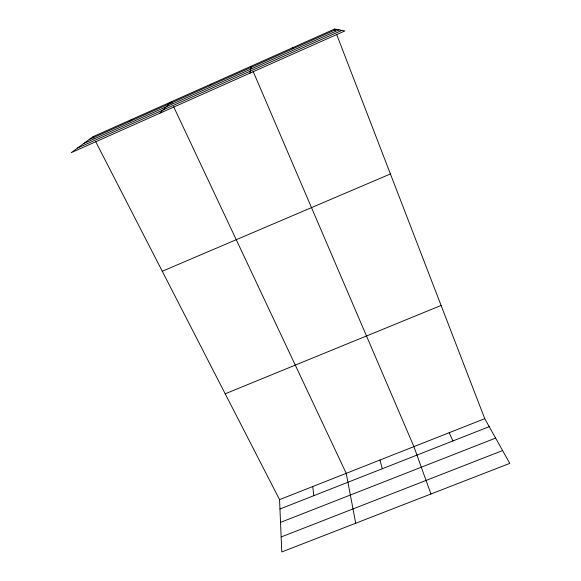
<?xml version="1.0" encoding="UTF-8"?>
<svg xmlns="http://www.w3.org/2000/svg" width="581" height="581" viewBox="0 0 581 581"><rect width="100%" height="100%" fill="white"/><g stroke="black" fill="none" stroke-linecap="round" stroke-linejoin="round"><path stroke-width="0.87" d="M249.881 73.191L250.956 66.307L251.675 67.97M209.828 85.756L210.954 84.129M159.63 113.339L171.322 101.791L172.085 103.418M129.084 121.719L132.047 119.294M93.127 136.637L71.231 152.665L344.867 30.931L334.562 29.05L93.127 136.637L93.955 138.249M89.271 139.455L336.37 29.377M83.715 143.529L338.984 29.856M77.593 148.01L341.86 30.386M162.259 271.254L390.425 173.959M225.196 393.802L441.102 305.446M279.555 499.638L484.75 418.676L509.769 463.377L281.785 551.95L279.555 499.638L95.611 141.474M279.955 509L489.224 426.657M280.529 522.392L495.622 438.089M281.146 536.975L502.594 450.558M292.563 47.765L293.361 48.543M173.617 106.664L346.225 473.333L355.725 523.22M449.193 432.707L452.94 440.935M253.098 71.303L413.912 446.622L430.935 494.003M334.562 29.05L335.208 30.728M336.827 34.933L484.75 418.676M379.938 460.029L382.305 468.729M312.767 486.537L313.805 495.68"/></g></svg>
